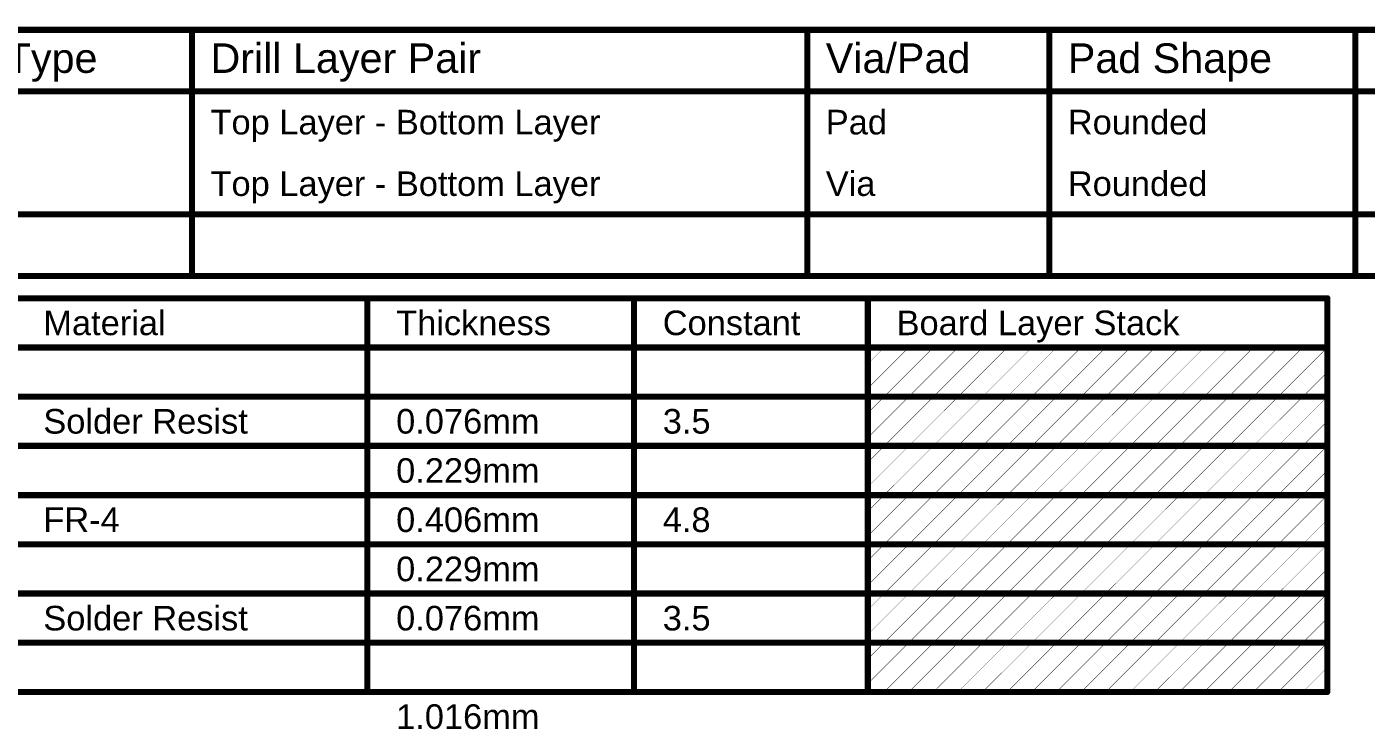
# Model space of a CAD drawing. Header units: inches. Extents: x -3.6 to 9.2, y -0.2 to 3.4.
# Drawn here: x -0.585 to 2.679, y 1.725 to 3.438 of the extents above; entities that cross this region are included whole.
import ezdxf

# ---------------------------------------------------------------- set-up
doc = ezdxf.new("R2010")
doc.units = ezdxf.units.IN
doc.header["$MEASUREMENT"] = 0
doc.layers.add('Drill Drawing', color=1, linetype='Continuous')
doc.layers.add('Fabrication', color=76, linetype='Continuous')
doc.styles.add('Arial', font='', dxfattribs={"height": 0.2})
doc.styles.get('Arial').set_extended_font_data('Arial')

msp = doc.modelspace()

# ---------------------------------------------------------------- linework, layer by layer
at = {"layer": 'Drill Drawing'}
for points in [[(-3.6025, 3.4305, 0.015, 0.015, 0), (9.1919, 3.4305, 0.015, 0.015, 0)], [(-0.1824, 2.8305, 0.015, 0.015, 0), (-0.1824, 3.4305, 0.015, 0.015, 0)], [(1.3171, 2.8305, 0.015, 0.015, 0), (1.3171, 3.4305, 0.015, 0.015, 0)], [(1.907, 2.8305, 0.015, 0.015, 0), (1.907, 3.4305, 0.015, 0.015, 0)], [(2.6528, 2.8305, 0.015, 0.015, 0), (2.6528, 3.4305, 0.015, 0.015, 0)], [(-3.6025, 3.2805, 0.015, 0.015, 0), (9.1919, 3.2805, 0.015, 0.015, 0)], [(-3.6025, 2.9805, 0.015, 0.015, 0), (9.1919, 2.9805, 0.015, 0.015, 0)], [(-3.6025, 2.8305, 0.015, 0.015, 0), (9.1919, 2.8305, 0.015, 0.015, 0)]]:
    msp.add_lwpolyline(points, format="xyseb", dxfattribs=at)
for points in [[(-0.1862, 3.4305, 0.0075, 0.0075, 1), (-0.1787, 3.4305, 0.0075, 0.0075, 1)], [(1.3134, 3.4305, 0.0075, 0.0075, 1), (1.3209, 3.4305, 0.0075, 0.0075, 1)], [(1.9032, 3.4305, 0.0075, 0.0075, 1), (1.9107, 3.4305, 0.0075, 0.0075, 1)], [(2.649, 3.4305, 0.0075, 0.0075, 1), (2.6565, 3.4305, 0.0075, 0.0075, 1)], [(-0.1862, 2.8305, 0.0075, 0.0075, 1), (-0.1787, 2.8305, 0.0075, 0.0075, 1)], [(1.3134, 2.8305, 0.0075, 0.0075, 1), (1.3209, 2.8305, 0.0075, 0.0075, 1)], [(1.9032, 2.8305, 0.0075, 0.0075, 1), (1.9107, 2.8305, 0.0075, 0.0075, 1)], [(2.649, 2.8305, 0.0075, 0.0075, 1), (2.6565, 2.8305, 0.0075, 0.0075, 1)]]:
    msp.add_lwpolyline(points, format="xyseb", close=True, dxfattribs=at)
at = {"layer": 'Fabrication'}
for points in [[(-1.9544, 2.776, 0.015, 0.015, 0), (2.5844, 2.776, 0.015, 0.015, 0)], [(0.245, 1.816, 0.015, 0.015, 0), (0.245, 2.776, 0.015, 0.015, 0)], [(0.8948, 1.816, 0.015, 0.015, 0), (0.8948, 2.776, 0.015, 0.015, 0)], [(1.4647, 1.816, 0.015, 0.015, 0), (1.4647, 2.776, 0.015, 0.015, 0)], [(2.5844, 1.816, 0.015, 0.015, 0), (2.5844, 2.776, 0.015, 0.015, 0)], [(-1.9544, 2.656, 0.015, 0.015, 0), (2.5844, 2.656, 0.015, 0.015, 0)], [(1.4647, 2.5563, 0.001, 0.001, 0), (1.5644, 2.656, 0.001, 0.001, 0)], [(1.4647, 2.6163, 0.001, 0.001, 0), (1.5044, 2.656, 0.001, 0.001, 0)], [(1.5044, 2.536, 0.001, 0.001, 0), (1.6244, 2.656, 0.001, 0.001, 0)], [(1.5644, 2.536, 0.001, 0.001, 0), (1.6844, 2.656, 0.001, 0.001, 0)], [(1.6244, 2.536, 0.001, 0.001, 0), (1.7444, 2.656, 0.001, 0.001, 0)], [(1.6844, 2.536, 0.001, 0.001, 0), (1.8044, 2.656, 0.001, 0.001, 0)], [(1.7444, 2.536, 0.001, 0.001, 0), (1.8644, 2.656, 0.001, 0.001, 0)], [(1.8044, 2.536, 0.001, 0.001, 0), (1.9244, 2.656, 0.001, 0.001, 0)], [(1.8644, 2.536, 0.001, 0.001, 0), (1.9844, 2.656, 0.001, 0.001, 0)], [(1.9244, 2.536, 0.001, 0.001, 0), (2.0444, 2.656, 0.001, 0.001, 0)], [(1.9844, 2.536, 0.001, 0.001, 0), (2.1044, 2.656, 0.001, 0.001, 0)], [(2.0444, 2.536, 0.001, 0.001, 0), (2.1644, 2.656, 0.001, 0.001, 0)], [(2.1044, 2.536, 0.001, 0.001, 0), (2.2244, 2.656, 0.001, 0.001, 0)], [(2.1644, 2.536, 0.001, 0.001, 0), (2.2844, 2.656, 0.001, 0.001, 0)], [(2.2244, 2.536, 0.001, 0.001, 0), (2.3444, 2.656, 0.001, 0.001, 0)], [(2.2844, 2.536, 0.001, 0.001, 0), (2.4044, 2.656, 0.001, 0.001, 0)], [(2.3444, 2.536, 0.001, 0.001, 0), (2.4644, 2.656, 0.001, 0.001, 0)], [(2.4044, 2.536, 0.001, 0.001, 0), (2.5244, 2.656, 0.001, 0.001, 0)], [(2.4644, 2.536, 0.001, 0.001, 0), (2.5844, 2.656, 0.001, 0.001, 0)], [(2.5244, 2.536, 0.001, 0.001, 0), (2.5844, 2.596, 0.001, 0.001, 0)], [(-0.6148, 2.536, 0.015, 0.015, 0), (0.245, 2.536, 0.015, 0.015, 0)], [(0.245, 2.536, 0.015, 0.015, 0), (0.8948, 2.536, 0.015, 0.015, 0)], [(0.8948, 2.536, 0.015, 0.015, 0), (1.4647, 2.536, 0.015, 0.015, 0)], [(1.4647, 2.536, 0.015, 0.015, 0), (2.5844, 2.536, 0.015, 0.015, 0)], [(1.4647, 2.4363, 0.001, 0.001, 0), (1.5644, 2.536, 0.001, 0.001, 0)], [(1.4647, 2.4963, 0.001, 0.001, 0), (1.5044, 2.536, 0.001, 0.001, 0)], [(1.5044, 2.416, 0.001, 0.001, 0), (1.6244, 2.536, 0.001, 0.001, 0)], [(1.5644, 2.416, 0.001, 0.001, 0), (1.6844, 2.536, 0.001, 0.001, 0)], [(1.6244, 2.416, 0.001, 0.001, 0), (1.7444, 2.536, 0.001, 0.001, 0)], [(1.6844, 2.416, 0.001, 0.001, 0), (1.8044, 2.536, 0.001, 0.001, 0)], [(1.7444, 2.416, 0.001, 0.001, 0), (1.8644, 2.536, 0.001, 0.001, 0)], [(1.8044, 2.416, 0.001, 0.001, 0), (1.9244, 2.536, 0.001, 0.001, 0)], [(1.8644, 2.416, 0.001, 0.001, 0), (1.9844, 2.536, 0.001, 0.001, 0)], [(1.9244, 2.416, 0.001, 0.001, 0), (2.0444, 2.536, 0.001, 0.001, 0)], [(1.9844, 2.416, 0.001, 0.001, 0), (2.1044, 2.536, 0.001, 0.001, 0)], [(2.0444, 2.416, 0.001, 0.001, 0), (2.1644, 2.536, 0.001, 0.001, 0)], [(2.1044, 2.416, 0.001, 0.001, 0), (2.2244, 2.536, 0.001, 0.001, 0)], [(2.1644, 2.416, 0.001, 0.001, 0), (2.2844, 2.536, 0.001, 0.001, 0)], [(2.2244, 2.416, 0.001, 0.001, 0), (2.3444, 2.536, 0.001, 0.001, 0)], [(2.2844, 2.416, 0.001, 0.001, 0), (2.4044, 2.536, 0.001, 0.001, 0)], [(2.3444, 2.416, 0.001, 0.001, 0), (2.4644, 2.536, 0.001, 0.001, 0)], [(2.4044, 2.416, 0.001, 0.001, 0), (2.5244, 2.536, 0.001, 0.001, 0)], [(2.4644, 2.416, 0.001, 0.001, 0), (2.5844, 2.536, 0.001, 0.001, 0)], [(2.5244, 2.416, 0.001, 0.001, 0), (2.5844, 2.476, 0.001, 0.001, 0)], [(-0.6148, 2.416, 0.015, 0.015, 0), (0.245, 2.416, 0.015, 0.015, 0)], [(0.245, 2.416, 0.015, 0.015, 0), (0.8948, 2.416, 0.015, 0.015, 0)], [(0.8948, 2.416, 0.015, 0.015, 0), (1.4647, 2.416, 0.015, 0.015, 0)], [(1.4647, 2.416, 0.015, 0.015, 0), (2.5844, 2.416, 0.015, 0.015, 0)], [(1.4647, 2.3163, 0.001, 0.001, 0), (1.5644, 2.416, 0.001, 0.001, 0)], [(1.4647, 2.3763, 0.001, 0.001, 0), (1.5044, 2.416, 0.001, 0.001, 0)], [(1.5044, 2.296, 0.001, 0.001, 0), (1.6244, 2.416, 0.001, 0.001, 0)], [(1.5644, 2.296, 0.001, 0.001, 0), (1.6844, 2.416, 0.001, 0.001, 0)], [(1.6244, 2.296, 0.001, 0.001, 0), (1.7444, 2.416, 0.001, 0.001, 0)], [(1.6844, 2.296, 0.001, 0.001, 0), (1.8044, 2.416, 0.001, 0.001, 0)], [(1.7444, 2.296, 0.001, 0.001, 0), (1.8644, 2.416, 0.001, 0.001, 0)], [(1.8044, 2.296, 0.001, 0.001, 0), (1.9244, 2.416, 0.001, 0.001, 0)], [(1.8644, 2.296, 0.001, 0.001, 0), (1.9844, 2.416, 0.001, 0.001, 0)], [(1.9244, 2.296, 0.001, 0.001, 0), (2.0444, 2.416, 0.001, 0.001, 0)], [(1.9844, 2.296, 0.001, 0.001, 0), (2.1044, 2.416, 0.001, 0.001, 0)], [(2.0444, 2.296, 0.001, 0.001, 0), (2.1644, 2.416, 0.001, 0.001, 0)], [(2.1044, 2.296, 0.001, 0.001, 0), (2.2244, 2.416, 0.001, 0.001, 0)], [(2.1644, 2.296, 0.001, 0.001, 0), (2.2844, 2.416, 0.001, 0.001, 0)], [(2.2244, 2.296, 0.001, 0.001, 0), (2.3444, 2.416, 0.001, 0.001, 0)], [(2.2844, 2.296, 0.001, 0.001, 0), (2.4044, 2.416, 0.001, 0.001, 0)], [(2.3444, 2.296, 0.001, 0.001, 0), (2.4644, 2.416, 0.001, 0.001, 0)], [(2.4044, 2.296, 0.001, 0.001, 0), (2.5244, 2.416, 0.001, 0.001, 0)], [(2.4644, 2.296, 0.001, 0.001, 0), (2.5844, 2.416, 0.001, 0.001, 0)], [(2.5244, 2.296, 0.001, 0.001, 0), (2.5844, 2.356, 0.001, 0.001, 0)], [(-0.6148, 2.296, 0.015, 0.015, 0), (0.245, 2.296, 0.015, 0.015, 0)], [(0.245, 2.296, 0.015, 0.015, 0), (0.8948, 2.296, 0.015, 0.015, 0)], [(0.8948, 2.296, 0.015, 0.015, 0), (1.4647, 2.296, 0.015, 0.015, 0)], [(1.4647, 2.296, 0.015, 0.015, 0), (2.5844, 2.296, 0.015, 0.015, 0)], [(1.4647, 2.1963, 0.001, 0.001, 0), (1.5644, 2.296, 0.001, 0.001, 0)], [(1.4647, 2.2563, 0.001, 0.001, 0), (1.5044, 2.296, 0.001, 0.001, 0)], [(1.5044, 2.176, 0.001, 0.001, 0), (1.6244, 2.296, 0.001, 0.001, 0)], [(1.5644, 2.176, 0.001, 0.001, 0), (1.6844, 2.296, 0.001, 0.001, 0)], [(1.6244, 2.176, 0.001, 0.001, 0), (1.7444, 2.296, 0.001, 0.001, 0)], [(1.6844, 2.176, 0.001, 0.001, 0), (1.8044, 2.296, 0.001, 0.001, 0)], [(1.7444, 2.176, 0.001, 0.001, 0), (1.8644, 2.296, 0.001, 0.001, 0)], [(1.8044, 2.176, 0.001, 0.001, 0), (1.9244, 2.296, 0.001, 0.001, 0)], [(1.8644, 2.176, 0.001, 0.001, 0), (1.9844, 2.296, 0.001, 0.001, 0)], [(1.9244, 2.176, 0.001, 0.001, 0), (2.0444, 2.296, 0.001, 0.001, 0)], [(1.9844, 2.176, 0.001, 0.001, 0), (2.1044, 2.296, 0.001, 0.001, 0)], [(2.0444, 2.176, 0.001, 0.001, 0), (2.1644, 2.296, 0.001, 0.001, 0)], [(2.1044, 2.176, 0.001, 0.001, 0), (2.2244, 2.296, 0.001, 0.001, 0)], [(2.1644, 2.176, 0.001, 0.001, 0), (2.2844, 2.296, 0.001, 0.001, 0)], [(2.2244, 2.176, 0.001, 0.001, 0), (2.3444, 2.296, 0.001, 0.001, 0)], [(2.2844, 2.176, 0.001, 0.001, 0), (2.4044, 2.296, 0.001, 0.001, 0)], [(2.3444, 2.176, 0.001, 0.001, 0), (2.4644, 2.296, 0.001, 0.001, 0)], [(2.4044, 2.176, 0.001, 0.001, 0), (2.5244, 2.296, 0.001, 0.001, 0)], [(2.4644, 2.176, 0.001, 0.001, 0), (2.5844, 2.296, 0.001, 0.001, 0)], [(2.5244, 2.176, 0.001, 0.001, 0), (2.5844, 2.236, 0.001, 0.001, 0)], [(-0.6148, 2.176, 0.015, 0.015, 0), (0.245, 2.176, 0.015, 0.015, 0)], [(0.245, 2.176, 0.015, 0.015, 0), (0.8948, 2.176, 0.015, 0.015, 0)], [(0.8948, 2.176, 0.015, 0.015, 0), (1.4647, 2.176, 0.015, 0.015, 0)], [(1.4647, 2.176, 0.015, 0.015, 0), (2.5844, 2.176, 0.015, 0.015, 0)], [(1.4647, 2.0763, 0.001, 0.001, 0), (1.5644, 2.176, 0.001, 0.001, 0)], [(1.4647, 2.1363, 0.001, 0.001, 0), (1.5044, 2.176, 0.001, 0.001, 0)], [(1.5044, 2.056, 0.001, 0.001, 0), (1.6244, 2.176, 0.001, 0.001, 0)], [(1.5644, 2.056, 0.001, 0.001, 0), (1.6844, 2.176, 0.001, 0.001, 0)], [(1.6244, 2.056, 0.001, 0.001, 0), (1.7444, 2.176, 0.001, 0.001, 0)], [(1.6844, 2.056, 0.001, 0.001, 0), (1.8044, 2.176, 0.001, 0.001, 0)], [(1.7444, 2.056, 0.001, 0.001, 0), (1.8644, 2.176, 0.001, 0.001, 0)], [(1.8044, 2.056, 0.001, 0.001, 0), (1.9244, 2.176, 0.001, 0.001, 0)], [(1.8644, 2.056, 0.001, 0.001, 0), (1.9844, 2.176, 0.001, 0.001, 0)], [(1.9244, 2.056, 0.001, 0.001, 0), (2.0444, 2.176, 0.001, 0.001, 0)], [(1.9844, 2.056, 0.001, 0.001, 0), (2.1044, 2.176, 0.001, 0.001, 0)], [(2.0444, 2.056, 0.001, 0.001, 0), (2.1644, 2.176, 0.001, 0.001, 0)], [(2.1044, 2.056, 0.001, 0.001, 0), (2.2244, 2.176, 0.001, 0.001, 0)], [(2.1644, 2.056, 0.001, 0.001, 0), (2.2844, 2.176, 0.001, 0.001, 0)], [(2.2244, 2.056, 0.001, 0.001, 0), (2.3444, 2.176, 0.001, 0.001, 0)], [(2.2844, 2.056, 0.001, 0.001, 0), (2.4044, 2.176, 0.001, 0.001, 0)], [(2.3444, 2.056, 0.001, 0.001, 0), (2.4644, 2.176, 0.001, 0.001, 0)], [(2.4044, 2.056, 0.001, 0.001, 0), (2.5244, 2.176, 0.001, 0.001, 0)], [(2.4644, 2.056, 0.001, 0.001, 0), (2.5844, 2.176, 0.001, 0.001, 0)], [(2.5244, 2.056, 0.001, 0.001, 0), (2.5844, 2.116, 0.001, 0.001, 0)], [(-0.6148, 2.056, 0.015, 0.015, 0), (0.245, 2.056, 0.015, 0.015, 0)], [(0.245, 2.056, 0.015, 0.015, 0), (0.8948, 2.056, 0.015, 0.015, 0)], [(0.8948, 2.056, 0.015, 0.015, 0), (1.4647, 2.056, 0.015, 0.015, 0)], [(1.4647, 2.056, 0.015, 0.015, 0), (2.5844, 2.056, 0.015, 0.015, 0)], [(1.4647, 1.9563, 0.001, 0.001, 0), (1.5644, 2.056, 0.001, 0.001, 0)], [(1.4647, 2.0163, 0.001, 0.001, 0), (1.5044, 2.056, 0.001, 0.001, 0)], [(1.5044, 1.936, 0.001, 0.001, 0), (1.6244, 2.056, 0.001, 0.001, 0)], [(1.5644, 1.936, 0.001, 0.001, 0), (1.6844, 2.056, 0.001, 0.001, 0)], [(1.6244, 1.936, 0.001, 0.001, 0), (1.7444, 2.056, 0.001, 0.001, 0)], [(1.6844, 1.936, 0.001, 0.001, 0), (1.8044, 2.056, 0.001, 0.001, 0)], [(1.7444, 1.936, 0.001, 0.001, 0), (1.8644, 2.056, 0.001, 0.001, 0)], [(1.8044, 1.936, 0.001, 0.001, 0), (1.9244, 2.056, 0.001, 0.001, 0)], [(1.8644, 1.936, 0.001, 0.001, 0), (1.9844, 2.056, 0.001, 0.001, 0)], [(1.9244, 1.936, 0.001, 0.001, 0), (2.0444, 2.056, 0.001, 0.001, 0)], [(1.9844, 1.936, 0.001, 0.001, 0), (2.1044, 2.056, 0.001, 0.001, 0)], [(2.0444, 1.936, 0.001, 0.001, 0), (2.1644, 2.056, 0.001, 0.001, 0)], [(2.1044, 1.936, 0.001, 0.001, 0), (2.2244, 2.056, 0.001, 0.001, 0)], [(2.1644, 1.936, 0.001, 0.001, 0), (2.2844, 2.056, 0.001, 0.001, 0)], [(2.2244, 1.936, 0.001, 0.001, 0), (2.3444, 2.056, 0.001, 0.001, 0)], [(2.2844, 1.936, 0.001, 0.001, 0), (2.4044, 2.056, 0.001, 0.001, 0)], [(2.3444, 1.936, 0.001, 0.001, 0), (2.4644, 2.056, 0.001, 0.001, 0)], [(2.4044, 1.936, 0.001, 0.001, 0), (2.5244, 2.056, 0.001, 0.001, 0)], [(2.4644, 1.936, 0.001, 0.001, 0), (2.5844, 2.056, 0.001, 0.001, 0)], [(2.5244, 1.936, 0.001, 0.001, 0), (2.5844, 1.996, 0.001, 0.001, 0)], [(-0.6148, 1.936, 0.015, 0.015, 0), (0.245, 1.936, 0.015, 0.015, 0)], [(0.245, 1.936, 0.015, 0.015, 0), (0.8948, 1.936, 0.015, 0.015, 0)], [(0.8948, 1.936, 0.015, 0.015, 0), (1.4647, 1.936, 0.015, 0.015, 0)], [(1.4647, 1.936, 0.015, 0.015, 0), (2.5844, 1.936, 0.015, 0.015, 0)], [(1.4647, 1.8363, 0.001, 0.001, 0), (1.5644, 1.936, 0.001, 0.001, 0)], [(1.4647, 1.8963, 0.001, 0.001, 0), (1.5044, 1.936, 0.001, 0.001, 0)], [(1.5044, 1.816, 0.001, 0.001, 0), (1.6244, 1.936, 0.001, 0.001, 0)], [(1.5644, 1.816, 0.001, 0.001, 0), (1.6844, 1.936, 0.001, 0.001, 0)], [(1.6244, 1.816, 0.001, 0.001, 0), (1.7444, 1.936, 0.001, 0.001, 0)], [(1.6844, 1.816, 0.001, 0.001, 0), (1.8044, 1.936, 0.001, 0.001, 0)], [(1.7444, 1.816, 0.001, 0.001, 0), (1.8644, 1.936, 0.001, 0.001, 0)], [(1.8044, 1.816, 0.001, 0.001, 0), (1.9244, 1.936, 0.001, 0.001, 0)], [(1.8644, 1.816, 0.001, 0.001, 0), (1.9844, 1.936, 0.001, 0.001, 0)], [(1.9244, 1.816, 0.001, 0.001, 0), (2.0444, 1.936, 0.001, 0.001, 0)], [(1.9844, 1.816, 0.001, 0.001, 0), (2.1044, 1.936, 0.001, 0.001, 0)], [(2.0444, 1.816, 0.001, 0.001, 0), (2.1644, 1.936, 0.001, 0.001, 0)], [(2.1044, 1.816, 0.001, 0.001, 0), (2.2244, 1.936, 0.001, 0.001, 0)], [(2.1644, 1.816, 0.001, 0.001, 0), (2.2844, 1.936, 0.001, 0.001, 0)], [(2.2244, 1.816, 0.001, 0.001, 0), (2.3444, 1.936, 0.001, 0.001, 0)], [(2.2844, 1.816, 0.001, 0.001, 0), (2.4044, 1.936, 0.001, 0.001, 0)], [(2.3444, 1.816, 0.001, 0.001, 0), (2.4644, 1.936, 0.001, 0.001, 0)], [(2.4044, 1.816, 0.001, 0.001, 0), (2.5244, 1.936, 0.001, 0.001, 0)], [(2.4644, 1.816, 0.001, 0.001, 0), (2.5844, 1.936, 0.001, 0.001, 0)], [(2.5244, 1.816, 0.001, 0.001, 0), (2.5844, 1.876, 0.001, 0.001, 0)], [(-0.6148, 1.816, 0.015, 0.015, 0), (0.245, 1.816, 0.015, 0.015, 0)], [(0.245, 1.816, 0.015, 0.015, 0), (0.8948, 1.816, 0.015, 0.015, 0)], [(0.8948, 1.816, 0.015, 0.015, 0), (1.4647, 1.816, 0.015, 0.015, 0)], [(1.4647, 1.816, 0.015, 0.015, 0), (2.5844, 1.816, 0.015, 0.015, 0)]]:
    msp.add_lwpolyline(points, format="xyseb", dxfattribs=at)
for points in [[(0.2412, 2.776, 0.0075, 0.0075, 1), (0.2487, 2.776, 0.0075, 0.0075, 1)], [(0.8911, 2.776, 0.0075, 0.0075, 1), (0.8986, 2.776, 0.0075, 0.0075, 1)], [(1.4609, 2.776, 0.0075, 0.0075, 1), (1.4684, 2.776, 0.0075, 0.0075, 1)], [(2.5806, 2.776, 0.0075, 0.0075, 1), (2.5881, 2.776, 0.0075, 0.0075, 1)], [(2.5806, 2.776, 0.0075, 0.0075, 1), (2.5881, 2.776, 0.0075, 0.0075, 1)], [(1.5041, 2.656, 0.0005, 0.0005, 1), (1.5046, 2.656, 0.0005, 0.0005, 1)], [(1.5641, 2.656, 0.0005, 0.0005, 1), (1.5646, 2.656, 0.0005, 0.0005, 1)], [(1.6241, 2.656, 0.0005, 0.0005, 1), (1.6246, 2.656, 0.0005, 0.0005, 1)], [(1.6841, 2.656, 0.0005, 0.0005, 1), (1.6846, 2.656, 0.0005, 0.0005, 1)], [(1.7441, 2.656, 0.0005, 0.0005, 1), (1.7446, 2.656, 0.0005, 0.0005, 1)], [(1.8041, 2.656, 0.0005, 0.0005, 1), (1.8046, 2.656, 0.0005, 0.0005, 1)], [(1.8641, 2.656, 0.0005, 0.0005, 1), (1.8646, 2.656, 0.0005, 0.0005, 1)], [(1.9241, 2.656, 0.0005, 0.0005, 1), (1.9246, 2.656, 0.0005, 0.0005, 1)], [(1.9841, 2.656, 0.0005, 0.0005, 1), (1.9846, 2.656, 0.0005, 0.0005, 1)], [(2.0441, 2.656, 0.0005, 0.0005, 1), (2.0446, 2.656, 0.0005, 0.0005, 1)], [(2.1041, 2.656, 0.0005, 0.0005, 1), (2.1046, 2.656, 0.0005, 0.0005, 1)], [(2.1641, 2.656, 0.0005, 0.0005, 1), (2.1646, 2.656, 0.0005, 0.0005, 1)], [(2.2241, 2.656, 0.0005, 0.0005, 1), (2.2246, 2.656, 0.0005, 0.0005, 1)], [(2.2841, 2.656, 0.0005, 0.0005, 1), (2.2846, 2.656, 0.0005, 0.0005, 1)], [(2.3441, 2.656, 0.0005, 0.0005, 1), (2.3446, 2.656, 0.0005, 0.0005, 1)], [(2.4041, 2.656, 0.0005, 0.0005, 1), (2.4046, 2.656, 0.0005, 0.0005, 1)], [(2.4641, 2.656, 0.0005, 0.0005, 1), (2.4646, 2.656, 0.0005, 0.0005, 1)], [(2.5241, 2.656, 0.0005, 0.0005, 1), (2.5246, 2.656, 0.0005, 0.0005, 1)], [(2.5806, 2.656, 0.0075, 0.0075, 1), (2.5881, 2.656, 0.0075, 0.0075, 1)], [(2.5841, 2.656, 0.0005, 0.0005, 1), (2.5846, 2.656, 0.0005, 0.0005, 1)], [(1.4644, 2.6163, 0.0005, 0.0005, 1), (1.4649, 2.6163, 0.0005, 0.0005, 1)], [(2.5841, 2.596, 0.0005, 0.0005, 1), (2.5846, 2.596, 0.0005, 0.0005, 1)], [(1.4644, 2.5563, 0.0005, 0.0005, 1), (1.4649, 2.5563, 0.0005, 0.0005, 1)], [(0.2412, 2.536, 0.0075, 0.0075, 1), (0.2487, 2.536, 0.0075, 0.0075, 1)], [(0.2412, 2.536, 0.0075, 0.0075, 1), (0.2487, 2.536, 0.0075, 0.0075, 1)], [(0.8911, 2.536, 0.0075, 0.0075, 1), (0.8986, 2.536, 0.0075, 0.0075, 1)], [(0.8911, 2.536, 0.0075, 0.0075, 1), (0.8986, 2.536, 0.0075, 0.0075, 1)], [(1.4609, 2.536, 0.0075, 0.0075, 1), (1.4684, 2.536, 0.0075, 0.0075, 1)], [(1.4609, 2.536, 0.0075, 0.0075, 1), (1.4684, 2.536, 0.0075, 0.0075, 1)], [(1.5041, 2.536, 0.0005, 0.0005, 1), (1.5046, 2.536, 0.0005, 0.0005, 1)], [(1.5041, 2.536, 0.0005, 0.0005, 1), (1.5046, 2.536, 0.0005, 0.0005, 1)], [(1.5641, 2.536, 0.0005, 0.0005, 1), (1.5646, 2.536, 0.0005, 0.0005, 1)], [(1.5641, 2.536, 0.0005, 0.0005, 1), (1.5646, 2.536, 0.0005, 0.0005, 1)], [(1.6241, 2.536, 0.0005, 0.0005, 1), (1.6246, 2.536, 0.0005, 0.0005, 1)], [(1.6241, 2.536, 0.0005, 0.0005, 1), (1.6246, 2.536, 0.0005, 0.0005, 1)], [(1.6841, 2.536, 0.0005, 0.0005, 1), (1.6846, 2.536, 0.0005, 0.0005, 1)], [(1.6841, 2.536, 0.0005, 0.0005, 1), (1.6846, 2.536, 0.0005, 0.0005, 1)], [(1.7441, 2.536, 0.0005, 0.0005, 1), (1.7446, 2.536, 0.0005, 0.0005, 1)], [(1.7441, 2.536, 0.0005, 0.0005, 1), (1.7446, 2.536, 0.0005, 0.0005, 1)], [(1.8041, 2.536, 0.0005, 0.0005, 1), (1.8046, 2.536, 0.0005, 0.0005, 1)], [(1.8041, 2.536, 0.0005, 0.0005, 1), (1.8046, 2.536, 0.0005, 0.0005, 1)], [(1.8641, 2.536, 0.0005, 0.0005, 1), (1.8646, 2.536, 0.0005, 0.0005, 1)], [(1.8641, 2.536, 0.0005, 0.0005, 1), (1.8646, 2.536, 0.0005, 0.0005, 1)], [(1.9241, 2.536, 0.0005, 0.0005, 1), (1.9246, 2.536, 0.0005, 0.0005, 1)], [(1.9241, 2.536, 0.0005, 0.0005, 1), (1.9246, 2.536, 0.0005, 0.0005, 1)], [(1.9841, 2.536, 0.0005, 0.0005, 1), (1.9846, 2.536, 0.0005, 0.0005, 1)], [(1.9841, 2.536, 0.0005, 0.0005, 1), (1.9846, 2.536, 0.0005, 0.0005, 1)], [(2.0441, 2.536, 0.0005, 0.0005, 1), (2.0446, 2.536, 0.0005, 0.0005, 1)], [(2.0441, 2.536, 0.0005, 0.0005, 1), (2.0446, 2.536, 0.0005, 0.0005, 1)], [(2.1041, 2.536, 0.0005, 0.0005, 1), (2.1046, 2.536, 0.0005, 0.0005, 1)], [(2.1041, 2.536, 0.0005, 0.0005, 1), (2.1046, 2.536, 0.0005, 0.0005, 1)], [(2.1641, 2.536, 0.0005, 0.0005, 1), (2.1646, 2.536, 0.0005, 0.0005, 1)], [(2.1641, 2.536, 0.0005, 0.0005, 1), (2.1646, 2.536, 0.0005, 0.0005, 1)], [(2.2241, 2.536, 0.0005, 0.0005, 1), (2.2246, 2.536, 0.0005, 0.0005, 1)], [(2.2241, 2.536, 0.0005, 0.0005, 1), (2.2246, 2.536, 0.0005, 0.0005, 1)], [(2.2841, 2.536, 0.0005, 0.0005, 1), (2.2846, 2.536, 0.0005, 0.0005, 1)], [(2.2841, 2.536, 0.0005, 0.0005, 1), (2.2846, 2.536, 0.0005, 0.0005, 1)], [(2.3441, 2.536, 0.0005, 0.0005, 1), (2.3446, 2.536, 0.0005, 0.0005, 1)], [(2.3441, 2.536, 0.0005, 0.0005, 1), (2.3446, 2.536, 0.0005, 0.0005, 1)], [(2.4041, 2.536, 0.0005, 0.0005, 1), (2.4046, 2.536, 0.0005, 0.0005, 1)], [(2.4041, 2.536, 0.0005, 0.0005, 1), (2.4046, 2.536, 0.0005, 0.0005, 1)], [(2.4641, 2.536, 0.0005, 0.0005, 1), (2.4646, 2.536, 0.0005, 0.0005, 1)], [(2.4641, 2.536, 0.0005, 0.0005, 1), (2.4646, 2.536, 0.0005, 0.0005, 1)], [(2.5241, 2.536, 0.0005, 0.0005, 1), (2.5246, 2.536, 0.0005, 0.0005, 1)], [(2.5241, 2.536, 0.0005, 0.0005, 1), (2.5246, 2.536, 0.0005, 0.0005, 1)], [(2.5806, 2.536, 0.0075, 0.0075, 1), (2.5881, 2.536, 0.0075, 0.0075, 1)], [(2.5841, 2.536, 0.0005, 0.0005, 1), (2.5846, 2.536, 0.0005, 0.0005, 1)], [(1.4644, 2.4963, 0.0005, 0.0005, 1), (1.4649, 2.4963, 0.0005, 0.0005, 1)], [(2.5841, 2.476, 0.0005, 0.0005, 1), (2.5846, 2.476, 0.0005, 0.0005, 1)], [(0.2412, 2.416, 0.0075, 0.0075, 1), (0.2487, 2.416, 0.0075, 0.0075, 1)], [(0.2412, 2.416, 0.0075, 0.0075, 1), (0.2487, 2.416, 0.0075, 0.0075, 1)], [(0.8911, 2.416, 0.0075, 0.0075, 1), (0.8986, 2.416, 0.0075, 0.0075, 1)], [(0.8911, 2.416, 0.0075, 0.0075, 1), (0.8986, 2.416, 0.0075, 0.0075, 1)], [(1.4609, 2.416, 0.0075, 0.0075, 1), (1.4684, 2.416, 0.0075, 0.0075, 1)], [(1.4609, 2.416, 0.0075, 0.0075, 1), (1.4684, 2.416, 0.0075, 0.0075, 1)], [(1.4644, 2.4363, 0.0005, 0.0005, 1), (1.4649, 2.4363, 0.0005, 0.0005, 1)], [(1.5041, 2.416, 0.0005, 0.0005, 1), (1.5046, 2.416, 0.0005, 0.0005, 1)], [(1.5041, 2.416, 0.0005, 0.0005, 1), (1.5046, 2.416, 0.0005, 0.0005, 1)], [(1.5641, 2.416, 0.0005, 0.0005, 1), (1.5646, 2.416, 0.0005, 0.0005, 1)], [(1.5641, 2.416, 0.0005, 0.0005, 1), (1.5646, 2.416, 0.0005, 0.0005, 1)], [(1.6241, 2.416, 0.0005, 0.0005, 1), (1.6246, 2.416, 0.0005, 0.0005, 1)], [(1.6241, 2.416, 0.0005, 0.0005, 1), (1.6246, 2.416, 0.0005, 0.0005, 1)], [(1.6841, 2.416, 0.0005, 0.0005, 1), (1.6846, 2.416, 0.0005, 0.0005, 1)], [(1.6841, 2.416, 0.0005, 0.0005, 1), (1.6846, 2.416, 0.0005, 0.0005, 1)], [(1.7441, 2.416, 0.0005, 0.0005, 1), (1.7446, 2.416, 0.0005, 0.0005, 1)], [(1.7441, 2.416, 0.0005, 0.0005, 1), (1.7446, 2.416, 0.0005, 0.0005, 1)], [(1.8041, 2.416, 0.0005, 0.0005, 1), (1.8046, 2.416, 0.0005, 0.0005, 1)], [(1.8041, 2.416, 0.0005, 0.0005, 1), (1.8046, 2.416, 0.0005, 0.0005, 1)], [(1.8641, 2.416, 0.0005, 0.0005, 1), (1.8646, 2.416, 0.0005, 0.0005, 1)], [(1.8641, 2.416, 0.0005, 0.0005, 1), (1.8646, 2.416, 0.0005, 0.0005, 1)], [(1.9241, 2.416, 0.0005, 0.0005, 1), (1.9246, 2.416, 0.0005, 0.0005, 1)], [(1.9241, 2.416, 0.0005, 0.0005, 1), (1.9246, 2.416, 0.0005, 0.0005, 1)], [(1.9841, 2.416, 0.0005, 0.0005, 1), (1.9846, 2.416, 0.0005, 0.0005, 1)], [(1.9841, 2.416, 0.0005, 0.0005, 1), (1.9846, 2.416, 0.0005, 0.0005, 1)], [(2.0441, 2.416, 0.0005, 0.0005, 1), (2.0446, 2.416, 0.0005, 0.0005, 1)], [(2.0441, 2.416, 0.0005, 0.0005, 1), (2.0446, 2.416, 0.0005, 0.0005, 1)], [(2.1041, 2.416, 0.0005, 0.0005, 1), (2.1046, 2.416, 0.0005, 0.0005, 1)], [(2.1041, 2.416, 0.0005, 0.0005, 1), (2.1046, 2.416, 0.0005, 0.0005, 1)], [(2.1641, 2.416, 0.0005, 0.0005, 1), (2.1646, 2.416, 0.0005, 0.0005, 1)], [(2.1641, 2.416, 0.0005, 0.0005, 1), (2.1646, 2.416, 0.0005, 0.0005, 1)], [(2.2241, 2.416, 0.0005, 0.0005, 1), (2.2246, 2.416, 0.0005, 0.0005, 1)], [(2.2241, 2.416, 0.0005, 0.0005, 1), (2.2246, 2.416, 0.0005, 0.0005, 1)], [(2.2841, 2.416, 0.0005, 0.0005, 1), (2.2846, 2.416, 0.0005, 0.0005, 1)], [(2.2841, 2.416, 0.0005, 0.0005, 1), (2.2846, 2.416, 0.0005, 0.0005, 1)], [(2.3441, 2.416, 0.0005, 0.0005, 1), (2.3446, 2.416, 0.0005, 0.0005, 1)], [(2.3441, 2.416, 0.0005, 0.0005, 1), (2.3446, 2.416, 0.0005, 0.0005, 1)], [(2.4041, 2.416, 0.0005, 0.0005, 1), (2.4046, 2.416, 0.0005, 0.0005, 1)], [(2.4041, 2.416, 0.0005, 0.0005, 1), (2.4046, 2.416, 0.0005, 0.0005, 1)], [(2.4641, 2.416, 0.0005, 0.0005, 1), (2.4646, 2.416, 0.0005, 0.0005, 1)], [(2.4641, 2.416, 0.0005, 0.0005, 1), (2.4646, 2.416, 0.0005, 0.0005, 1)], [(2.5241, 2.416, 0.0005, 0.0005, 1), (2.5246, 2.416, 0.0005, 0.0005, 1)], [(2.5241, 2.416, 0.0005, 0.0005, 1), (2.5246, 2.416, 0.0005, 0.0005, 1)], [(2.5806, 2.416, 0.0075, 0.0075, 1), (2.5881, 2.416, 0.0075, 0.0075, 1)], [(2.5841, 2.416, 0.0005, 0.0005, 1), (2.5846, 2.416, 0.0005, 0.0005, 1)], [(1.4644, 2.3763, 0.0005, 0.0005, 1), (1.4649, 2.3763, 0.0005, 0.0005, 1)], [(2.5841, 2.356, 0.0005, 0.0005, 1), (2.5846, 2.356, 0.0005, 0.0005, 1)], [(0.2412, 2.296, 0.0075, 0.0075, 1), (0.2487, 2.296, 0.0075, 0.0075, 1)], [(0.2412, 2.296, 0.0075, 0.0075, 1), (0.2487, 2.296, 0.0075, 0.0075, 1)], [(0.8911, 2.296, 0.0075, 0.0075, 1), (0.8986, 2.296, 0.0075, 0.0075, 1)], [(0.8911, 2.296, 0.0075, 0.0075, 1), (0.8986, 2.296, 0.0075, 0.0075, 1)], [(1.4609, 2.296, 0.0075, 0.0075, 1), (1.4684, 2.296, 0.0075, 0.0075, 1)], [(1.4609, 2.296, 0.0075, 0.0075, 1), (1.4684, 2.296, 0.0075, 0.0075, 1)], [(1.4644, 2.3163, 0.0005, 0.0005, 1), (1.4649, 2.3163, 0.0005, 0.0005, 1)], [(1.5041, 2.296, 0.0005, 0.0005, 1), (1.5046, 2.296, 0.0005, 0.0005, 1)], [(1.5041, 2.296, 0.0005, 0.0005, 1), (1.5046, 2.296, 0.0005, 0.0005, 1)], [(1.5641, 2.296, 0.0005, 0.0005, 1), (1.5646, 2.296, 0.0005, 0.0005, 1)], [(1.5641, 2.296, 0.0005, 0.0005, 1), (1.5646, 2.296, 0.0005, 0.0005, 1)], [(1.6241, 2.296, 0.0005, 0.0005, 1), (1.6246, 2.296, 0.0005, 0.0005, 1)], [(1.6241, 2.296, 0.0005, 0.0005, 1), (1.6246, 2.296, 0.0005, 0.0005, 1)], [(1.6841, 2.296, 0.0005, 0.0005, 1), (1.6846, 2.296, 0.0005, 0.0005, 1)], [(1.6841, 2.296, 0.0005, 0.0005, 1), (1.6846, 2.296, 0.0005, 0.0005, 1)], [(1.7441, 2.296, 0.0005, 0.0005, 1), (1.7446, 2.296, 0.0005, 0.0005, 1)], [(1.7441, 2.296, 0.0005, 0.0005, 1), (1.7446, 2.296, 0.0005, 0.0005, 1)], [(1.8041, 2.296, 0.0005, 0.0005, 1), (1.8046, 2.296, 0.0005, 0.0005, 1)], [(1.8041, 2.296, 0.0005, 0.0005, 1), (1.8046, 2.296, 0.0005, 0.0005, 1)], [(1.8641, 2.296, 0.0005, 0.0005, 1), (1.8646, 2.296, 0.0005, 0.0005, 1)], [(1.8641, 2.296, 0.0005, 0.0005, 1), (1.8646, 2.296, 0.0005, 0.0005, 1)], [(1.9241, 2.296, 0.0005, 0.0005, 1), (1.9246, 2.296, 0.0005, 0.0005, 1)], [(1.9241, 2.296, 0.0005, 0.0005, 1), (1.9246, 2.296, 0.0005, 0.0005, 1)], [(1.9841, 2.296, 0.0005, 0.0005, 1), (1.9846, 2.296, 0.0005, 0.0005, 1)], [(1.9841, 2.296, 0.0005, 0.0005, 1), (1.9846, 2.296, 0.0005, 0.0005, 1)], [(2.0441, 2.296, 0.0005, 0.0005, 1), (2.0446, 2.296, 0.0005, 0.0005, 1)], [(2.0441, 2.296, 0.0005, 0.0005, 1), (2.0446, 2.296, 0.0005, 0.0005, 1)], [(2.1041, 2.296, 0.0005, 0.0005, 1), (2.1046, 2.296, 0.0005, 0.0005, 1)], [(2.1041, 2.296, 0.0005, 0.0005, 1), (2.1046, 2.296, 0.0005, 0.0005, 1)], [(2.1641, 2.296, 0.0005, 0.0005, 1), (2.1646, 2.296, 0.0005, 0.0005, 1)], [(2.1641, 2.296, 0.0005, 0.0005, 1), (2.1646, 2.296, 0.0005, 0.0005, 1)], [(2.2241, 2.296, 0.0005, 0.0005, 1), (2.2246, 2.296, 0.0005, 0.0005, 1)], [(2.2241, 2.296, 0.0005, 0.0005, 1), (2.2246, 2.296, 0.0005, 0.0005, 1)], [(2.2841, 2.296, 0.0005, 0.0005, 1), (2.2846, 2.296, 0.0005, 0.0005, 1)], [(2.2841, 2.296, 0.0005, 0.0005, 1), (2.2846, 2.296, 0.0005, 0.0005, 1)], [(2.3441, 2.296, 0.0005, 0.0005, 1), (2.3446, 2.296, 0.0005, 0.0005, 1)], [(2.3441, 2.296, 0.0005, 0.0005, 1), (2.3446, 2.296, 0.0005, 0.0005, 1)], [(2.4041, 2.296, 0.0005, 0.0005, 1), (2.4046, 2.296, 0.0005, 0.0005, 1)], [(2.4041, 2.296, 0.0005, 0.0005, 1), (2.4046, 2.296, 0.0005, 0.0005, 1)], [(2.4641, 2.296, 0.0005, 0.0005, 1), (2.4646, 2.296, 0.0005, 0.0005, 1)], [(2.4641, 2.296, 0.0005, 0.0005, 1), (2.4646, 2.296, 0.0005, 0.0005, 1)], [(2.5241, 2.296, 0.0005, 0.0005, 1), (2.5246, 2.296, 0.0005, 0.0005, 1)], [(2.5241, 2.296, 0.0005, 0.0005, 1), (2.5246, 2.296, 0.0005, 0.0005, 1)], [(2.5806, 2.296, 0.0075, 0.0075, 1), (2.5881, 2.296, 0.0075, 0.0075, 1)], [(2.5841, 2.296, 0.0005, 0.0005, 1), (2.5846, 2.296, 0.0005, 0.0005, 1)], [(1.4644, 2.2563, 0.0005, 0.0005, 1), (1.4649, 2.2563, 0.0005, 0.0005, 1)], [(2.5841, 2.236, 0.0005, 0.0005, 1), (2.5846, 2.236, 0.0005, 0.0005, 1)], [(1.4644, 2.1963, 0.0005, 0.0005, 1), (1.4649, 2.1963, 0.0005, 0.0005, 1)], [(0.2412, 2.176, 0.0075, 0.0075, 1), (0.2487, 2.176, 0.0075, 0.0075, 1)], [(0.2412, 2.176, 0.0075, 0.0075, 1), (0.2487, 2.176, 0.0075, 0.0075, 1)], [(0.8911, 2.176, 0.0075, 0.0075, 1), (0.8986, 2.176, 0.0075, 0.0075, 1)], [(0.8911, 2.176, 0.0075, 0.0075, 1), (0.8986, 2.176, 0.0075, 0.0075, 1)], [(1.4609, 2.176, 0.0075, 0.0075, 1), (1.4684, 2.176, 0.0075, 0.0075, 1)], [(1.4609, 2.176, 0.0075, 0.0075, 1), (1.4684, 2.176, 0.0075, 0.0075, 1)], [(1.5041, 2.176, 0.0005, 0.0005, 1), (1.5046, 2.176, 0.0005, 0.0005, 1)], [(1.5041, 2.176, 0.0005, 0.0005, 1), (1.5046, 2.176, 0.0005, 0.0005, 1)], [(1.5641, 2.176, 0.0005, 0.0005, 1), (1.5646, 2.176, 0.0005, 0.0005, 1)], [(1.5641, 2.176, 0.0005, 0.0005, 1), (1.5646, 2.176, 0.0005, 0.0005, 1)], [(1.6241, 2.176, 0.0005, 0.0005, 1), (1.6246, 2.176, 0.0005, 0.0005, 1)], [(1.6241, 2.176, 0.0005, 0.0005, 1), (1.6246, 2.176, 0.0005, 0.0005, 1)], [(1.6841, 2.176, 0.0005, 0.0005, 1), (1.6846, 2.176, 0.0005, 0.0005, 1)], [(1.6841, 2.176, 0.0005, 0.0005, 1), (1.6846, 2.176, 0.0005, 0.0005, 1)], [(1.7441, 2.176, 0.0005, 0.0005, 1), (1.7446, 2.176, 0.0005, 0.0005, 1)], [(1.7441, 2.176, 0.0005, 0.0005, 1), (1.7446, 2.176, 0.0005, 0.0005, 1)], [(1.8041, 2.176, 0.0005, 0.0005, 1), (1.8046, 2.176, 0.0005, 0.0005, 1)], [(1.8041, 2.176, 0.0005, 0.0005, 1), (1.8046, 2.176, 0.0005, 0.0005, 1)], [(1.8641, 2.176, 0.0005, 0.0005, 1), (1.8646, 2.176, 0.0005, 0.0005, 1)], [(1.8641, 2.176, 0.0005, 0.0005, 1), (1.8646, 2.176, 0.0005, 0.0005, 1)], [(1.9241, 2.176, 0.0005, 0.0005, 1), (1.9246, 2.176, 0.0005, 0.0005, 1)], [(1.9241, 2.176, 0.0005, 0.0005, 1), (1.9246, 2.176, 0.0005, 0.0005, 1)], [(1.9841, 2.176, 0.0005, 0.0005, 1), (1.9846, 2.176, 0.0005, 0.0005, 1)], [(1.9841, 2.176, 0.0005, 0.0005, 1), (1.9846, 2.176, 0.0005, 0.0005, 1)], [(2.0441, 2.176, 0.0005, 0.0005, 1), (2.0446, 2.176, 0.0005, 0.0005, 1)], [(2.0441, 2.176, 0.0005, 0.0005, 1), (2.0446, 2.176, 0.0005, 0.0005, 1)], [(2.1041, 2.176, 0.0005, 0.0005, 1), (2.1046, 2.176, 0.0005, 0.0005, 1)], [(2.1041, 2.176, 0.0005, 0.0005, 1), (2.1046, 2.176, 0.0005, 0.0005, 1)], [(2.1641, 2.176, 0.0005, 0.0005, 1), (2.1646, 2.176, 0.0005, 0.0005, 1)], [(2.1641, 2.176, 0.0005, 0.0005, 1), (2.1646, 2.176, 0.0005, 0.0005, 1)], [(2.2241, 2.176, 0.0005, 0.0005, 1), (2.2246, 2.176, 0.0005, 0.0005, 1)], [(2.2241, 2.176, 0.0005, 0.0005, 1), (2.2246, 2.176, 0.0005, 0.0005, 1)], [(2.2841, 2.176, 0.0005, 0.0005, 1), (2.2846, 2.176, 0.0005, 0.0005, 1)], [(2.2841, 2.176, 0.0005, 0.0005, 1), (2.2846, 2.176, 0.0005, 0.0005, 1)], [(2.3441, 2.176, 0.0005, 0.0005, 1), (2.3446, 2.176, 0.0005, 0.0005, 1)], [(2.3441, 2.176, 0.0005, 0.0005, 1), (2.3446, 2.176, 0.0005, 0.0005, 1)], [(2.4041, 2.176, 0.0005, 0.0005, 1), (2.4046, 2.176, 0.0005, 0.0005, 1)], [(2.4041, 2.176, 0.0005, 0.0005, 1), (2.4046, 2.176, 0.0005, 0.0005, 1)], [(2.4641, 2.176, 0.0005, 0.0005, 1), (2.4646, 2.176, 0.0005, 0.0005, 1)], [(2.4641, 2.176, 0.0005, 0.0005, 1), (2.4646, 2.176, 0.0005, 0.0005, 1)], [(2.5241, 2.176, 0.0005, 0.0005, 1), (2.5246, 2.176, 0.0005, 0.0005, 1)], [(2.5241, 2.176, 0.0005, 0.0005, 1), (2.5246, 2.176, 0.0005, 0.0005, 1)], [(2.5806, 2.176, 0.0075, 0.0075, 1), (2.5881, 2.176, 0.0075, 0.0075, 1)], [(2.5841, 2.176, 0.0005, 0.0005, 1), (2.5846, 2.176, 0.0005, 0.0005, 1)], [(1.4644, 2.1363, 0.0005, 0.0005, 1), (1.4649, 2.1363, 0.0005, 0.0005, 1)], [(2.5841, 2.116, 0.0005, 0.0005, 1), (2.5846, 2.116, 0.0005, 0.0005, 1)], [(0.2412, 2.056, 0.0075, 0.0075, 1), (0.2487, 2.056, 0.0075, 0.0075, 1)], [(0.2412, 2.056, 0.0075, 0.0075, 1), (0.2487, 2.056, 0.0075, 0.0075, 1)], [(0.8911, 2.056, 0.0075, 0.0075, 1), (0.8986, 2.056, 0.0075, 0.0075, 1)], [(0.8911, 2.056, 0.0075, 0.0075, 1), (0.8986, 2.056, 0.0075, 0.0075, 1)], [(1.4609, 2.056, 0.0075, 0.0075, 1), (1.4684, 2.056, 0.0075, 0.0075, 1)], [(1.4609, 2.056, 0.0075, 0.0075, 1), (1.4684, 2.056, 0.0075, 0.0075, 1)], [(1.4644, 2.0763, 0.0005, 0.0005, 1), (1.4649, 2.0763, 0.0005, 0.0005, 1)], [(2.5806, 2.056, 0.0075, 0.0075, 1), (2.5881, 2.056, 0.0075, 0.0075, 1)], [(1.5041, 2.056, 0.0005, 0.0005, 1), (1.5046, 2.056, 0.0005, 0.0005, 1)], [(1.5041, 2.056, 0.0005, 0.0005, 1), (1.5046, 2.056, 0.0005, 0.0005, 1)], [(1.5641, 2.056, 0.0005, 0.0005, 1), (1.5646, 2.056, 0.0005, 0.0005, 1)], [(1.5641, 2.056, 0.0005, 0.0005, 1), (1.5646, 2.056, 0.0005, 0.0005, 1)], [(1.6241, 2.056, 0.0005, 0.0005, 1), (1.6246, 2.056, 0.0005, 0.0005, 1)], [(1.6241, 2.056, 0.0005, 0.0005, 1), (1.6246, 2.056, 0.0005, 0.0005, 1)], [(1.6841, 2.056, 0.0005, 0.0005, 1), (1.6846, 2.056, 0.0005, 0.0005, 1)], [(1.6841, 2.056, 0.0005, 0.0005, 1), (1.6846, 2.056, 0.0005, 0.0005, 1)], [(1.7441, 2.056, 0.0005, 0.0005, 1), (1.7446, 2.056, 0.0005, 0.0005, 1)], [(1.7441, 2.056, 0.0005, 0.0005, 1), (1.7446, 2.056, 0.0005, 0.0005, 1)], [(1.8041, 2.056, 0.0005, 0.0005, 1), (1.8046, 2.056, 0.0005, 0.0005, 1)], [(1.8041, 2.056, 0.0005, 0.0005, 1), (1.8046, 2.056, 0.0005, 0.0005, 1)], [(1.8641, 2.056, 0.0005, 0.0005, 1), (1.8646, 2.056, 0.0005, 0.0005, 1)], [(1.8641, 2.056, 0.0005, 0.0005, 1), (1.8646, 2.056, 0.0005, 0.0005, 1)], [(1.9241, 2.056, 0.0005, 0.0005, 1), (1.9246, 2.056, 0.0005, 0.0005, 1)], [(1.9241, 2.056, 0.0005, 0.0005, 1), (1.9246, 2.056, 0.0005, 0.0005, 1)], [(1.9841, 2.056, 0.0005, 0.0005, 1), (1.9846, 2.056, 0.0005, 0.0005, 1)], [(1.9841, 2.056, 0.0005, 0.0005, 1), (1.9846, 2.056, 0.0005, 0.0005, 1)], [(2.0441, 2.056, 0.0005, 0.0005, 1), (2.0446, 2.056, 0.0005, 0.0005, 1)], [(2.0441, 2.056, 0.0005, 0.0005, 1), (2.0446, 2.056, 0.0005, 0.0005, 1)], [(2.1041, 2.056, 0.0005, 0.0005, 1), (2.1046, 2.056, 0.0005, 0.0005, 1)], [(2.1041, 2.056, 0.0005, 0.0005, 1), (2.1046, 2.056, 0.0005, 0.0005, 1)], [(2.1641, 2.056, 0.0005, 0.0005, 1), (2.1646, 2.056, 0.0005, 0.0005, 1)], [(2.1641, 2.056, 0.0005, 0.0005, 1), (2.1646, 2.056, 0.0005, 0.0005, 1)], [(2.2241, 2.056, 0.0005, 0.0005, 1), (2.2246, 2.056, 0.0005, 0.0005, 1)], [(2.2241, 2.056, 0.0005, 0.0005, 1), (2.2246, 2.056, 0.0005, 0.0005, 1)], [(2.2841, 2.056, 0.0005, 0.0005, 1), (2.2846, 2.056, 0.0005, 0.0005, 1)], [(2.2841, 2.056, 0.0005, 0.0005, 1), (2.2846, 2.056, 0.0005, 0.0005, 1)], [(2.3441, 2.056, 0.0005, 0.0005, 1), (2.3446, 2.056, 0.0005, 0.0005, 1)], [(2.3441, 2.056, 0.0005, 0.0005, 1), (2.3446, 2.056, 0.0005, 0.0005, 1)], [(2.4041, 2.056, 0.0005, 0.0005, 1), (2.4046, 2.056, 0.0005, 0.0005, 1)], [(2.4041, 2.056, 0.0005, 0.0005, 1), (2.4046, 2.056, 0.0005, 0.0005, 1)], [(2.4641, 2.056, 0.0005, 0.0005, 1), (2.4646, 2.056, 0.0005, 0.0005, 1)], [(2.4641, 2.056, 0.0005, 0.0005, 1), (2.4646, 2.056, 0.0005, 0.0005, 1)], [(2.5241, 2.056, 0.0005, 0.0005, 1), (2.5246, 2.056, 0.0005, 0.0005, 1)], [(2.5241, 2.056, 0.0005, 0.0005, 1), (2.5246, 2.056, 0.0005, 0.0005, 1)], [(2.5841, 2.056, 0.0005, 0.0005, 1), (2.5846, 2.056, 0.0005, 0.0005, 1)], [(1.4644, 2.0163, 0.0005, 0.0005, 1), (1.4649, 2.0163, 0.0005, 0.0005, 1)], [(2.5841, 1.996, 0.0005, 0.0005, 1), (2.5846, 1.996, 0.0005, 0.0005, 1)], [(0.2412, 1.936, 0.0075, 0.0075, 1), (0.2487, 1.936, 0.0075, 0.0075, 1)], [(0.2412, 1.936, 0.0075, 0.0075, 1), (0.2487, 1.936, 0.0075, 0.0075, 1)], [(0.8911, 1.936, 0.0075, 0.0075, 1), (0.8986, 1.936, 0.0075, 0.0075, 1)], [(0.8911, 1.936, 0.0075, 0.0075, 1), (0.8986, 1.936, 0.0075, 0.0075, 1)], [(1.4609, 1.936, 0.0075, 0.0075, 1), (1.4684, 1.936, 0.0075, 0.0075, 1)], [(1.4609, 1.936, 0.0075, 0.0075, 1), (1.4684, 1.936, 0.0075, 0.0075, 1)], [(1.4644, 1.9563, 0.0005, 0.0005, 1), (1.4649, 1.9563, 0.0005, 0.0005, 1)], [(1.5041, 1.936, 0.0005, 0.0005, 1), (1.5046, 1.936, 0.0005, 0.0005, 1)], [(1.5041, 1.936, 0.0005, 0.0005, 1), (1.5046, 1.936, 0.0005, 0.0005, 1)], [(1.5641, 1.936, 0.0005, 0.0005, 1), (1.5646, 1.936, 0.0005, 0.0005, 1)], [(1.5641, 1.936, 0.0005, 0.0005, 1), (1.5646, 1.936, 0.0005, 0.0005, 1)], [(1.6241, 1.936, 0.0005, 0.0005, 1), (1.6246, 1.936, 0.0005, 0.0005, 1)], [(1.6241, 1.936, 0.0005, 0.0005, 1), (1.6246, 1.936, 0.0005, 0.0005, 1)], [(1.6841, 1.936, 0.0005, 0.0005, 1), (1.6846, 1.936, 0.0005, 0.0005, 1)], [(1.6841, 1.936, 0.0005, 0.0005, 1), (1.6846, 1.936, 0.0005, 0.0005, 1)], [(1.7441, 1.936, 0.0005, 0.0005, 1), (1.7446, 1.936, 0.0005, 0.0005, 1)], [(1.7441, 1.936, 0.0005, 0.0005, 1), (1.7446, 1.936, 0.0005, 0.0005, 1)], [(1.8041, 1.936, 0.0005, 0.0005, 1), (1.8046, 1.936, 0.0005, 0.0005, 1)], [(1.8041, 1.936, 0.0005, 0.0005, 1), (1.8046, 1.936, 0.0005, 0.0005, 1)], [(1.8641, 1.936, 0.0005, 0.0005, 1), (1.8646, 1.936, 0.0005, 0.0005, 1)], [(1.8641, 1.936, 0.0005, 0.0005, 1), (1.8646, 1.936, 0.0005, 0.0005, 1)], [(1.9241, 1.936, 0.0005, 0.0005, 1), (1.9246, 1.936, 0.0005, 0.0005, 1)], [(1.9241, 1.936, 0.0005, 0.0005, 1), (1.9246, 1.936, 0.0005, 0.0005, 1)], [(1.9841, 1.936, 0.0005, 0.0005, 1), (1.9846, 1.936, 0.0005, 0.0005, 1)], [(1.9841, 1.936, 0.0005, 0.0005, 1), (1.9846, 1.936, 0.0005, 0.0005, 1)], [(2.0441, 1.936, 0.0005, 0.0005, 1), (2.0446, 1.936, 0.0005, 0.0005, 1)], [(2.0441, 1.936, 0.0005, 0.0005, 1), (2.0446, 1.936, 0.0005, 0.0005, 1)], [(2.1041, 1.936, 0.0005, 0.0005, 1), (2.1046, 1.936, 0.0005, 0.0005, 1)], [(2.1041, 1.936, 0.0005, 0.0005, 1), (2.1046, 1.936, 0.0005, 0.0005, 1)], [(2.1641, 1.936, 0.0005, 0.0005, 1), (2.1646, 1.936, 0.0005, 0.0005, 1)], [(2.1641, 1.936, 0.0005, 0.0005, 1), (2.1646, 1.936, 0.0005, 0.0005, 1)], [(2.2241, 1.936, 0.0005, 0.0005, 1), (2.2246, 1.936, 0.0005, 0.0005, 1)], [(2.2241, 1.936, 0.0005, 0.0005, 1), (2.2246, 1.936, 0.0005, 0.0005, 1)], [(2.2841, 1.936, 0.0005, 0.0005, 1), (2.2846, 1.936, 0.0005, 0.0005, 1)], [(2.2841, 1.936, 0.0005, 0.0005, 1), (2.2846, 1.936, 0.0005, 0.0005, 1)], [(2.3441, 1.936, 0.0005, 0.0005, 1), (2.3446, 1.936, 0.0005, 0.0005, 1)], [(2.3441, 1.936, 0.0005, 0.0005, 1), (2.3446, 1.936, 0.0005, 0.0005, 1)], [(2.4041, 1.936, 0.0005, 0.0005, 1), (2.4046, 1.936, 0.0005, 0.0005, 1)], [(2.4041, 1.936, 0.0005, 0.0005, 1), (2.4046, 1.936, 0.0005, 0.0005, 1)], [(2.4641, 1.936, 0.0005, 0.0005, 1), (2.4646, 1.936, 0.0005, 0.0005, 1)], [(2.4641, 1.936, 0.0005, 0.0005, 1), (2.4646, 1.936, 0.0005, 0.0005, 1)], [(2.5241, 1.936, 0.0005, 0.0005, 1), (2.5246, 1.936, 0.0005, 0.0005, 1)], [(2.5241, 1.936, 0.0005, 0.0005, 1), (2.5246, 1.936, 0.0005, 0.0005, 1)], [(2.5806, 1.936, 0.0075, 0.0075, 1), (2.5881, 1.936, 0.0075, 0.0075, 1)], [(2.5841, 1.936, 0.0005, 0.0005, 1), (2.5846, 1.936, 0.0005, 0.0005, 1)], [(1.4644, 1.8963, 0.0005, 0.0005, 1), (1.4649, 1.8963, 0.0005, 0.0005, 1)], [(2.5841, 1.876, 0.0005, 0.0005, 1), (2.5846, 1.876, 0.0005, 0.0005, 1)], [(1.4644, 1.8363, 0.0005, 0.0005, 1), (1.4649, 1.8363, 0.0005, 0.0005, 1)], [(0.2412, 1.816, 0.0075, 0.0075, 1), (0.2487, 1.816, 0.0075, 0.0075, 1)], [(0.2412, 1.816, 0.0075, 0.0075, 1), (0.2487, 1.816, 0.0075, 0.0075, 1)], [(0.2412, 1.816, 0.0075, 0.0075, 1), (0.2487, 1.816, 0.0075, 0.0075, 1)], [(0.8911, 1.816, 0.0075, 0.0075, 1), (0.8986, 1.816, 0.0075, 0.0075, 1)], [(0.8911, 1.816, 0.0075, 0.0075, 1), (0.8986, 1.816, 0.0075, 0.0075, 1)], [(0.8911, 1.816, 0.0075, 0.0075, 1), (0.8986, 1.816, 0.0075, 0.0075, 1)], [(1.4609, 1.816, 0.0075, 0.0075, 1), (1.4684, 1.816, 0.0075, 0.0075, 1)], [(1.4609, 1.816, 0.0075, 0.0075, 1), (1.4684, 1.816, 0.0075, 0.0075, 1)], [(1.4609, 1.816, 0.0075, 0.0075, 1), (1.4684, 1.816, 0.0075, 0.0075, 1)], [(1.5041, 1.816, 0.0005, 0.0005, 1), (1.5046, 1.816, 0.0005, 0.0005, 1)], [(1.5641, 1.816, 0.0005, 0.0005, 1), (1.5646, 1.816, 0.0005, 0.0005, 1)], [(1.6241, 1.816, 0.0005, 0.0005, 1), (1.6246, 1.816, 0.0005, 0.0005, 1)], [(1.6841, 1.816, 0.0005, 0.0005, 1), (1.6846, 1.816, 0.0005, 0.0005, 1)], [(1.7441, 1.816, 0.0005, 0.0005, 1), (1.7446, 1.816, 0.0005, 0.0005, 1)], [(1.8041, 1.816, 0.0005, 0.0005, 1), (1.8046, 1.816, 0.0005, 0.0005, 1)], [(1.8641, 1.816, 0.0005, 0.0005, 1), (1.8646, 1.816, 0.0005, 0.0005, 1)], [(1.9241, 1.816, 0.0005, 0.0005, 1), (1.9246, 1.816, 0.0005, 0.0005, 1)], [(1.9841, 1.816, 0.0005, 0.0005, 1), (1.9846, 1.816, 0.0005, 0.0005, 1)], [(2.0441, 1.816, 0.0005, 0.0005, 1), (2.0446, 1.816, 0.0005, 0.0005, 1)], [(2.1041, 1.816, 0.0005, 0.0005, 1), (2.1046, 1.816, 0.0005, 0.0005, 1)], [(2.1641, 1.816, 0.0005, 0.0005, 1), (2.1646, 1.816, 0.0005, 0.0005, 1)], [(2.2241, 1.816, 0.0005, 0.0005, 1), (2.2246, 1.816, 0.0005, 0.0005, 1)], [(2.2841, 1.816, 0.0005, 0.0005, 1), (2.2846, 1.816, 0.0005, 0.0005, 1)], [(2.3441, 1.816, 0.0005, 0.0005, 1), (2.3446, 1.816, 0.0005, 0.0005, 1)], [(2.4041, 1.816, 0.0005, 0.0005, 1), (2.4046, 1.816, 0.0005, 0.0005, 1)], [(2.4641, 1.816, 0.0005, 0.0005, 1), (2.4646, 1.816, 0.0005, 0.0005, 1)], [(2.5241, 1.816, 0.0005, 0.0005, 1), (2.5246, 1.816, 0.0005, 0.0005, 1)], [(2.5806, 1.816, 0.0075, 0.0075, 1), (2.5881, 1.816, 0.0075, 0.0075, 1)], [(2.5806, 1.816, 0.0075, 0.0075, 1), (2.5881, 1.816, 0.0075, 0.0075, 1)]]:
    msp.add_lwpolyline(points, format="xyseb", close=True, dxfattribs=at)

# ---------------------------------------------------------------- texts
at = {"layer": 'Drill Drawing', "style": 'Arial'}
for s, height, p in [('Hole Type', 0.072, (-0.8712, 3.3255)), ('Drill Layer Pair', 0.072, (-0.1374, 3.3255)), ('Via/Pad', 0.072, (1.3621, 3.3255)), ('Pad Shape', 0.072, (1.952, 3.3255)), ('Top Layer - Bottom Layer', 0.06, (-0.1374, 3.1755)), ('Pad', 0.06, (1.3621, 3.1755)), ('Rounded', 0.06, (1.952, 3.1755)), ('Top Layer - Bottom Layer', 0.06, (-0.1374, 3.0255)), ('Via', 0.06, (1.3621, 3.0255)), ('Rounded', 0.06, (1.952, 3.0255))]:
    msp.add_text(s, height=height, dxfattribs=at).set_placement(p)
at = {"layer": 'Fabrication', "style": 'Arial'}
for s, p in [('Material', (-0.5448, 2.686)), ('Thickness', (0.315, 2.686)), ('Constant', (0.9648, 2.686)), ('Board Layer Stack', (1.5347, 2.686)), ('Solder Resist', (-0.5448, 2.446)), ('0.076mm', (0.315, 2.446)), ('3.5', (0.9648, 2.446)), ('0.229mm', (0.315, 2.326)), ('FR-4', (-0.5448, 2.206)), ('0.406mm', (0.315, 2.206)), ('4.8', (0.9648, 2.206)), ('0.229mm', (0.315, 2.086)), ('Solder Resist', (-0.5448, 1.966)), ('0.076mm', (0.315, 1.966)), ('3.5', (0.9648, 1.966)), ('1.016mm', (0.315, 1.726))]:
    msp.add_text(s, height=0.06, dxfattribs=at).set_placement(p)

doc.saveas('drawing.dxf')
